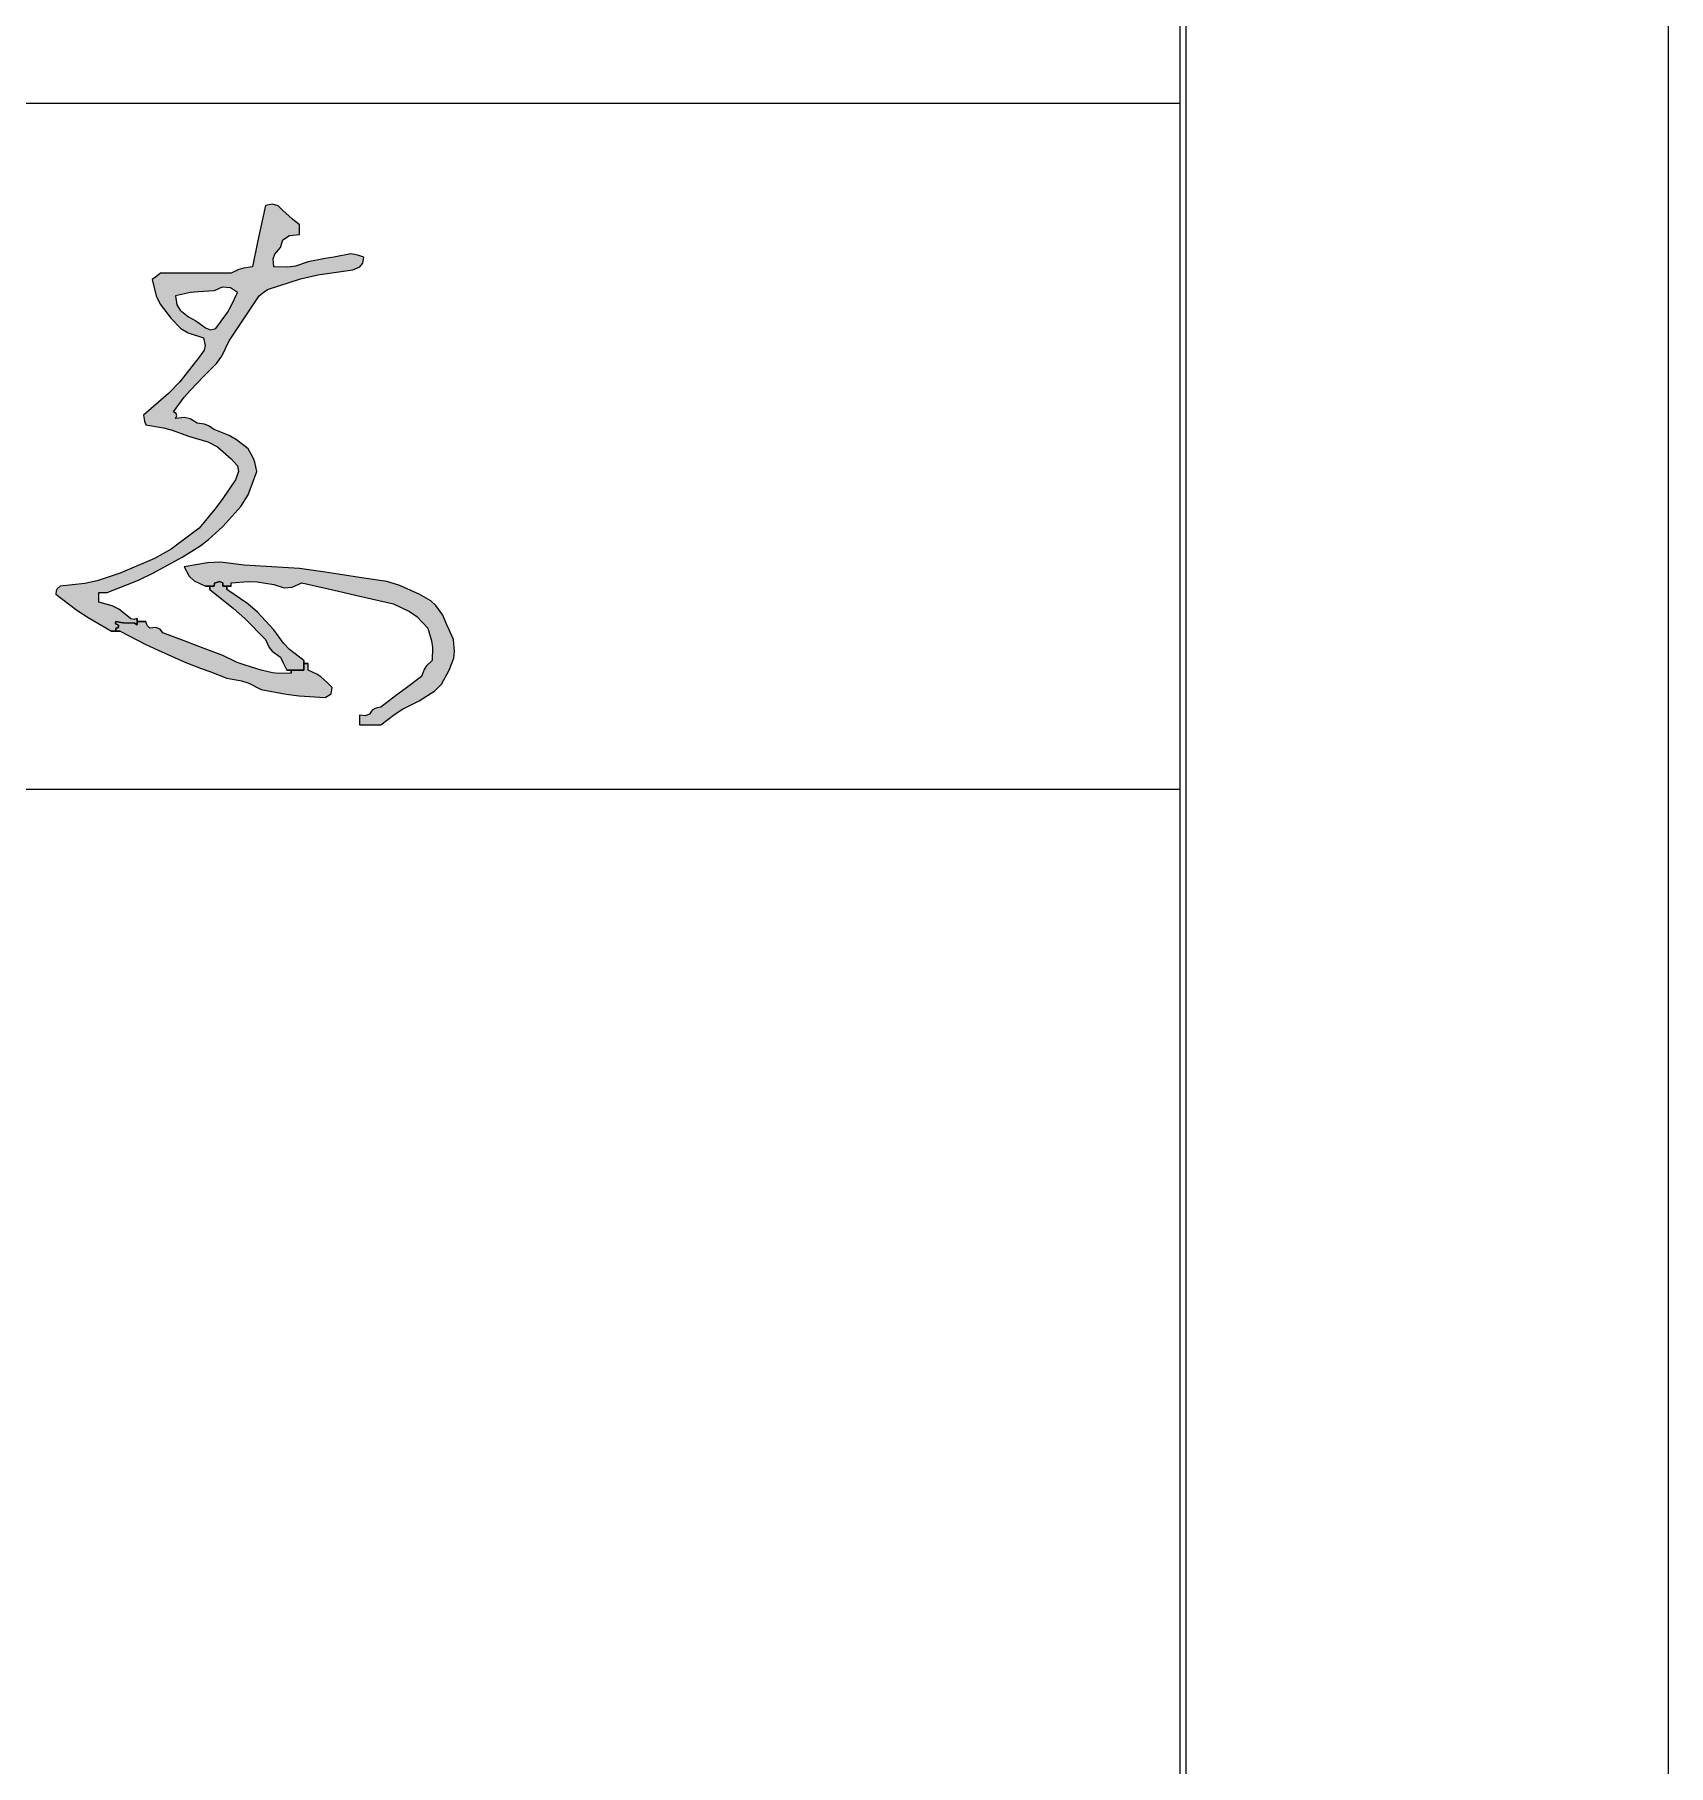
# Model space of a CAD drawing. Header units: millimetres. Extents: x 24 to 5990, y 50 to 4250.
# Drawn here: x 5821.7 to 5990, y 937.9 to 1116.1 of the extents above; entities that cross this region are included whole.
import ezdxf

# ---------------------------------------------------------------- set-up
doc = ezdxf.new("R2010")
doc.units = ezdxf.units.MM
doc.linetypes.add('XKITLINE00', pattern=[0])
doc.layers.add('DrawingSheet', color=5, linetype='Continuous', lineweight=0)
doc.layers.add('OtherObjectType', color=1, linetype='Continuous', lineweight=0)

# ---------------------------------------------------------------- blocks, each defined once
blk = doc.blocks.new('*A3')
at = {"layer": 'DrawingSheet', "color": 5, "linetype": 'XKITLINE00', "lineweight": 0}
blk.add_line((5990, 50), (5990, 4250), dxfattribs=at)
blk = doc.blocks.new('*A5')
at = {"layer": 'OtherObjectType'}
for points in [[(5838.68, 1086.36), (5839.35, 1085.87), (5839.85, 1085.69), (5841.77, 1084.54), (5841.01, 1082.97), (5840.46, 1082.21), (5839.13, 1080.88), (5837.78, 1079.48), (5837.16, 1078.74), (5836.04, 1077.23), (5836.32, 1077.05), (5836.4, 1076.82), (5836.26, 1076.56), (5837.18, 1076.66), (5837.77, 1076.52), (5838.47, 1076.06), (5839.24, 1075.96), (5839.65, 1075.81), (5840.23, 1075.4), (5841.79, 1074.79), (5842.53, 1074.37), (5843.75, 1073.41), (5844.24, 1072.51), (5844.42, 1072.04), (5844.63, 1071.08), (5843.73, 1068.68), (5842.99, 1067.49), (5841.11, 1065.43), (5839.62, 1064.05), (5838.76, 1063.4), (5836.93, 1062.28), (5834, 1060.64), (5832.44, 1059.9), (5829.22, 1058.62), (5828.34, 1058.62), (5828.34, 1057.63), (5829.73, 1057.27), (5830.42, 1056.93), (5831.42, 1056.13), (5831.65, 1055.92), (5831.97, 1055.86), (5832.3, 1055.96), (5832.3, 1055.3), (5832.02, 1055.47), (5831.78, 1055.52), (5831.42, 1055.47), (5830.89, 1055.51), (5830.63, 1055.55), (5830.1, 1055.63), (5830.08, 1055.48), (5830.15, 1055.37), (5830.32, 1055.3), (5830.42, 1055.17), (5830.3, 1054.99), (5830.1, 1054.97), (5830.1, 1054.64), (5829.66, 1054.64), (5827.25, 1056.05), (5826.1, 1056.82), (5823.94, 1058.46), (5823.97, 1058.81), (5824.08, 1059.01), (5824.38, 1059.29), (5826.92, 1059.56), (5828.2, 1059.84), (5830.54, 1060.62), (5834.1, 1062.13), (5835.79, 1063.09), (5838.69, 1065.27), (5840.29, 1067.21), (5841.04, 1068.21), (5842.43, 1070.25), (5842.74, 1071.09), (5842.62, 1071.68), (5841.99, 1072.41), (5840.57, 1073.63), (5839.59, 1074.15), (5837.59, 1074.74), (5835.91, 1075.35), (5835, 1075.59), (5833.18, 1075.9), (5833.07, 1076.29), (5833.03, 1076.49), (5832.96, 1076.9), (5835.53, 1079.12), (5836.69, 1080.34), (5838.69, 1082.88), (5839.19, 1083.59), (5839.29, 1084.07), (5839.13, 1084.87), (5837.57, 1085.37), (5836.81, 1085.83), (5835.82, 1086.86), (5834.67, 1088.33), (5834.25, 1089.17), (5833.84, 1090.85), (5834.72, 1091.51), (5841.99, 1091.51), (5842.79, 1091.9), (5843.26, 1092.04), (5844.19, 1092.18), (5844.71, 1094.7), (5844.97, 1095.97), (5845.51, 1098.49), (5846.24, 1098.63), (5846.84, 1098.46), (5847.27, 1097.99), (5847.95, 1097.38), (5848.3, 1097.08), (5849.03, 1096.5), (5849.03, 1095.5), (5847.98, 1095.41), (5847.29, 1094.95), (5847.05, 1094.17), (5846.47, 1093.48), (5846.31, 1093), (5846.39, 1092.18), (5847.82, 1092.12), (5848.6, 1092.23), (5849.91, 1092.68), (5854.31, 1093.51), (5854.85, 1093.4), (5855.12, 1093.34), (5855.63, 1093.18), (5855.56, 1092.55), (5855.24, 1092.17), (5854.53, 1091.85), (5850.92, 1091.34), (5849.12, 1090.93), (5845.73, 1089.85), (5844.85, 1089.19), (5841.77, 1084.54), (5837.15, 1051.48), (5841.55, 1049.82), (5843.04, 1049.55), (5843.79, 1049.3), (5845.07, 1048.65), (5847.66, 1048.15), (5849, 1047.98), (5851.67, 1047.82), (5852.28, 1048.21), (5852.38, 1048.84), (5851.89, 1049.32), (5851.22, 1049.94), (5850.81, 1050.22), (5849.91, 1050.65), (5849.91, 1051.31), (5849.47, 1051.31), (5849.47, 1050.65), (5848.15, 1050.65), (5848.15, 1050.32), (5846.9, 1050.28), (5846.25, 1050.35), (5845.07, 1050.65), (5843.42, 1051.14), (5842.61, 1051.44), (5841.11, 1052.14), (5834.94, 1054.47), (5834.68, 1054.87), (5834.21, 1055.04), (5833.62, 1054.97), (5833.38, 1055.2), (5833.29, 1055.35), (5833.18, 1055.63), (5832.3, 1055.63), (5832.3, 1055.3), (5832.02, 1055.47), (5831.78, 1055.52), (5831.42, 1055.47), (5830.89, 1055.51), (5830.63, 1055.55), (5830.1, 1055.63), (5830.08, 1055.48), (5830.15, 1055.37), (5830.32, 1055.3), (5830.42, 1055.17), (5830.3, 1054.99), (5830.1, 1054.97), (5830.1, 1054.64), (5830.54, 1054.64), (5833.13, 1053.31), (5834.45, 1052.68), (5837.15, 1051.48), (5841.77, 1084.54), (5839.85, 1085.69), (5840.4, 1085.83), (5840.67, 1086.2), (5841.59, 1087.48), (5841.99, 1088.15), (5842.65, 1089.52), (5841.92, 1090), (5841.06, 1090.06), (5840.23, 1089.69), (5838.62, 1089.61), (5837.81, 1089.51), (5836.26, 1089.19), (5836.4, 1088.24), (5836.72, 1087.72), (5837.59, 1087.03), (5838.33, 1086.6)], [(5840.23, 1059.29), (5839.35, 1059.29), (5838.18, 1059.84), (5837.66, 1060.32), (5837.15, 1061.28), (5839.55, 1061.7), (5840.87, 1061.74), (5843.31, 1061.45), (5849.03, 1061.11), (5855.63, 1060.12), (5858.03, 1059.75), (5859.24, 1059.4), (5861.35, 1058.46), (5862.54, 1057.76), (5863.06, 1057.29), (5863.77, 1056.3), (5864.87, 1053.8), (5865, 1052.54), (5864.91, 1051.87), (5864.43, 1050.65), (5863.64, 1049.2), (5862.95, 1048.5), (5861.35, 1047.49), (5859.64, 1046.63), (5858.83, 1046.12), (5857.39, 1045), (5855.19, 1045), (5855.19, 1046), (5855.77, 1045.92), (5856.24, 1046.1), (5856.51, 1046.5), (5856.82, 1046.68), (5857.01, 1046.75), (5857.39, 1046.83), (5861.57, 1049.98), (5861.85, 1050.7), (5862.08, 1051.05), (5862.67, 1051.64), (5862.71, 1052.98), (5862.62, 1053.66), (5862.23, 1054.97), (5861.1, 1056.15), (5860.35, 1056.69), (5858.71, 1057.46), (5854.93, 1058.33), (5853.04, 1058.76), (5849.25, 1059.62), (5848.27, 1059.17), (5847.45, 1059.12), (5846.39, 1059.45), (5844.66, 1059.72), (5843.74, 1059.75), (5841.99, 1059.62), (5841.99, 1059.29), (5841.11, 1059.29), (5841.11, 1059.62), (5840.77, 1059.77), (5845.51, 1053.8), (5845.88, 1052.98), (5846.22, 1052.58), (5847.05, 1051.98), (5847.71, 1050.65), (5849.47, 1050.65), (5849.47, 1051.64), (5848, 1052.76), (5847.36, 1053.42), (5846.39, 1054.8), (5844.69, 1056.61), (5843.7, 1057.45), (5841.55, 1058.95), (5841.55, 1059.29), (5841.11, 1059.29), (5841.11, 1059.62), (5840.77, 1059.77), (5840.27, 1059.58), (5840.23, 1059.29), (5839.79, 1059.29), (5839.79, 1058.95), (5842.23, 1057), (5843.38, 1055.96), (5845.51, 1053.8), (5840.77, 1059.77), (5840.27, 1059.58)]]:
    blk.add_hatch(color=7, dxfattribs=at).paths.add_polyline_path(points, flags=17)
at = {"layer": 'OtherObjectType', "color": 7, "linetype": 'XKITLINE00', "lineweight": 0}
for p, q in [((5990, 50), (5990, 4250)), ((5939.69, 4202.98), (5939.69, 96)), ((5940.31, 4203.49), (5940.31, 96.51)), ((5399, 1109.01), (5939.69, 1109.01)), ((5845.51, 1098.49), (5844.97, 1095.97)), ((5846.24, 1098.63), (5845.51, 1098.49)), ((5846.84, 1098.46), (5846.24, 1098.63)), ((5847.27, 1097.99), (5846.84, 1098.46)), ((5847.95, 1097.38), (5847.27, 1097.99)), ((5848.3, 1097.08), (5847.95, 1097.38)), ((5849.03, 1096.5), (5848.3, 1097.08)), ((5849.03, 1096.1), (5849.03, 1096.5)), ((5844.71, 1094.7), (5844.19, 1092.18)), ((5844.97, 1095.97), (5844.71, 1094.7)), ((5847.05, 1094.17), (5847.29, 1094.95)), ((5847.29, 1094.95), (5847.98, 1095.41)), ((5847.98, 1095.41), (5849.03, 1095.5)), ((5849.03, 1095.9), (5849.03, 1096.1)), ((5849.03, 1095.5), (5849.03, 1095.9)), ((5846.31, 1093), (5846.47, 1093.48)), ((5846.39, 1092.18), (5846.31, 1093)), ((5846.47, 1093.48), (5847.05, 1094.17)), ((5849.91, 1092.68), (5848.6, 1092.23)), ((5851.67, 1093.01), (5849.91, 1092.68)), ((5852.55, 1093.18), (5851.67, 1093.01)), ((5854.31, 1093.51), (5852.55, 1093.18)), ((5854.85, 1093.4), (5854.31, 1093.51)), ((5855.12, 1093.34), (5854.85, 1093.4)), ((5855.63, 1093.18), (5855.12, 1093.34)), ((5855.24, 1092.17), (5855.56, 1092.55)), ((5855.56, 1092.55), (5855.63, 1093.18)), ((5834.2, 1091.12), (5833.84, 1090.85)), ((5833.84, 1090.85), (5834.25, 1089.17)), ((5834.37, 1091.25), (5834.2, 1091.12)), ((5834.72, 1091.51), (5834.37, 1091.25)), ((5837.63, 1091.51), (5834.72, 1091.51)), ((5839.08, 1091.51), (5837.63, 1091.51)), ((5841.99, 1091.51), (5839.08, 1091.51)), ((5842.79, 1091.9), (5841.99, 1091.51)), ((5843.26, 1092.04), (5842.79, 1091.9)), ((5844.19, 1092.18), (5843.26, 1092.04)), ((5845.73, 1089.85), (5849.12, 1090.93)), ((5847.82, 1092.12), (5846.39, 1092.18)), ((5848.6, 1092.23), (5847.82, 1092.12)), ((5849.12, 1090.93), (5850.92, 1091.34)), ((5850.92, 1091.34), (5854.53, 1091.85)), ((5854.53, 1091.85), (5855.24, 1092.17)), ((5834.25, 1089.17), (5834.67, 1088.33)), ((5837.81, 1089.51), (5836.26, 1089.19)), ((5836.26, 1089.19), (5836.4, 1088.24)), ((5838.62, 1089.61), (5837.81, 1089.51)), ((5840.23, 1089.69), (5838.62, 1089.61)), ((5841.06, 1090.06), (5840.23, 1089.69)), ((5841.92, 1090), (5841.06, 1090.06)), ((5842.65, 1089.52), (5841.92, 1090)), ((5841.99, 1088.15), (5842.65, 1089.52)), ((5843.62, 1087.33), (5844.85, 1089.19)), ((5844.85, 1089.19), (5845.2, 1089.45)), ((5845.2, 1089.45), (5845.38, 1089.59)), ((5845.38, 1089.59), (5845.73, 1089.85)), ((5834.67, 1088.33), (5835.82, 1086.86)), ((5836.4, 1088.24), (5836.72, 1087.72)), ((5836.72, 1087.72), (5837.59, 1087.03)), ((5840.67, 1086.2), (5841.59, 1087.48)), ((5841.59, 1087.48), (5841.99, 1088.15)), ((5843, 1086.4), (5843.62, 1087.33)), ((5835.82, 1086.86), (5836.81, 1085.83)), ((5836.81, 1085.83), (5837.57, 1085.37)), ((5837.59, 1087.03), (5838.33, 1086.6)), ((5838.33, 1086.6), (5838.68, 1086.36)), ((5838.68, 1086.36), (5839.35, 1085.87)), ((5839.35, 1085.87), (5839.85, 1085.69)), ((5839.85, 1085.69), (5840.4, 1085.83)), ((5840.4, 1085.83), (5840.67, 1086.2)), ((5841.77, 1084.54), (5843, 1086.4)), ((5837.57, 1085.37), (5839.13, 1084.87)), ((5839.13, 1084.87), (5839.29, 1084.07)), ((5839.29, 1084.07), (5839.19, 1083.59)), ((5841.01, 1082.97), (5841.77, 1084.54)), ((5838.69, 1082.88), (5836.69, 1080.34)), ((5839.19, 1083.59), (5838.69, 1082.88)), ((5839.13, 1080.88), (5840.46, 1082.21)), ((5840.46, 1082.21), (5841.01, 1082.97)), ((5836.69, 1080.34), (5835.53, 1079.12)), ((5837.78, 1079.48), (5839.13, 1080.88)), ((5835.53, 1079.12), (5832.96, 1076.9)), ((5836.04, 1077.23), (5837.16, 1078.74)), ((5837.16, 1078.74), (5837.78, 1079.48)), ((5832.96, 1076.9), (5833.03, 1076.49)), ((5836.32, 1077.05), (5836.04, 1077.23)), ((5836.26, 1076.56), (5836.4, 1076.82)), ((5837.18, 1076.66), (5836.26, 1076.56)), ((5836.4, 1076.82), (5836.32, 1077.05)), ((5837.77, 1076.52), (5837.18, 1076.66)), ((5838.47, 1076.06), (5837.77, 1076.52)), ((5833.03, 1076.49), (5833.07, 1076.29)), ((5833.07, 1076.29), (5833.18, 1075.9)), ((5833.18, 1075.9), (5835, 1075.59)), ((5835, 1075.59), (5835.91, 1075.35)), ((5835.91, 1075.35), (5837.59, 1074.74)), ((5837.59, 1074.74), (5839.59, 1074.15)), ((5839.24, 1075.96), (5838.47, 1076.06)), ((5839.65, 1075.81), (5839.24, 1075.96)), ((5840.23, 1075.4), (5839.65, 1075.81)), ((5841.79, 1074.79), (5840.23, 1075.4)), ((5842.53, 1074.37), (5841.79, 1074.79)), ((5839.59, 1074.15), (5840.57, 1073.63)), ((5840.57, 1073.63), (5841.99, 1072.41)), ((5843.75, 1073.41), (5842.53, 1074.37)), ((5844.24, 1072.51), (5843.75, 1073.41)), ((5841.99, 1072.41), (5842.62, 1071.68)), ((5842.62, 1071.68), (5842.74, 1071.09)), ((5844.42, 1072.04), (5844.24, 1072.51)), ((5844.63, 1071.08), (5844.42, 1072.04)), ((5842.43, 1070.25), (5841.04, 1068.21)), ((5842.74, 1071.09), (5842.43, 1070.25)), ((5843.73, 1068.68), (5844.63, 1071.08)), ((5841.04, 1068.21), (5840.29, 1067.21)), ((5842.99, 1067.49), (5843.73, 1068.68)), ((5840.29, 1067.21), (5838.69, 1065.27)), ((5841.11, 1065.43), (5842.99, 1067.49)), ((5838.69, 1065.27), (5835.79, 1063.09)), ((5838.76, 1063.4), (5839.62, 1064.05)), ((5839.62, 1064.05), (5841.11, 1065.43)), ((5834, 1060.64), (5836.93, 1062.28)), ((5835.79, 1063.09), (5834.1, 1062.13)), ((5836.93, 1062.28), (5838.76, 1063.4)), ((5830.54, 1060.62), (5828.2, 1059.84)), ((5834.1, 1062.13), (5830.54, 1060.62)), ((5832.44, 1059.9), (5834, 1060.64)), ((5839.55, 1061.7), (5837.15, 1061.28)), ((5837.15, 1061.28), (5837.66, 1060.32)), ((5840.87, 1061.74), (5839.55, 1061.7)), ((5843.31, 1061.45), (5840.87, 1061.74)), ((5845.6, 1061.31), (5843.31, 1061.45)), ((5846.74, 1061.25), (5845.6, 1061.31)), ((5849.03, 1061.11), (5846.74, 1061.25)), ((5851.67, 1060.72), (5849.03, 1061.11)), ((5852.99, 1060.52), (5851.67, 1060.72)), ((5855.63, 1060.12), (5852.99, 1060.52)), ((5823.97, 1058.81), (5823.94, 1058.46)), ((5824.08, 1059.01), (5823.97, 1058.81)), ((5824.38, 1059.29), (5824.08, 1059.01)), ((5826.92, 1059.56), (5824.38, 1059.29)), ((5828.2, 1059.84), (5826.92, 1059.56)), ((5829.22, 1058.62), (5832.44, 1059.9)), ((5837.66, 1060.32), (5838.18, 1059.84)), ((5838.18, 1059.84), (5839.35, 1059.29)), ((5839.35, 1059.29), (5840.23, 1059.29)), ((5840.23, 1059.29), (5839.35, 1059.29)), ((5839.35, 1059.29), (5840.23, 1059.29)), ((5840.23, 1059.29), (5839.79, 1059.29)), ((5839.79, 1059.29), (5840.23, 1059.29)), ((5840.23, 1059.29), (5839.79, 1059.29)), ((5839.79, 1059.29), (5839.79, 1058.95)), ((5839.79, 1058.95), (5839.79, 1059.29)), ((5839.79, 1059.29), (5839.79, 1058.95)), ((5839.79, 1058.95), (5842.23, 1057)), ((5840.23, 1059.29), (5840.27, 1059.58)), ((5840.27, 1059.58), (5840.23, 1059.29)), ((5840.27, 1059.58), (5840.77, 1059.77)), ((5840.77, 1059.77), (5840.27, 1059.58)), ((5840.77, 1059.77), (5841.11, 1059.62)), ((5841.11, 1059.62), (5840.77, 1059.77)), ((5841.11, 1059.62), (5841.11, 1059.49)), ((5841.11, 1059.49), (5841.11, 1059.62)), ((5841.11, 1059.49), (5841.11, 1059.42)), ((5841.11, 1059.42), (5841.11, 1059.49)), ((5841.11, 1059.42), (5841.11, 1059.29)), ((5841.11, 1059.29), (5841.11, 1059.42)), ((5841.11, 1059.29), (5841.99, 1059.29)), ((5841.99, 1059.29), (5841.11, 1059.29)), ((5841.11, 1059.29), (5841.99, 1059.29)), ((5841.55, 1059.29), (5841.11, 1059.29)), ((5841.11, 1059.29), (5841.55, 1059.29)), ((5841.55, 1059.29), (5841.11, 1059.29)), ((5841.55, 1058.95), (5841.55, 1059.29)), ((5841.55, 1059.29), (5841.55, 1058.95)), ((5841.55, 1058.95), (5841.55, 1059.29)), ((5843.7, 1057.45), (5841.55, 1058.95)), ((5841.99, 1059.62), (5843.74, 1059.75)), ((5841.99, 1059.49), (5841.99, 1059.62)), ((5841.99, 1059.42), (5841.99, 1059.49)), ((5841.99, 1059.29), (5841.99, 1059.42)), ((5843.74, 1059.75), (5844.66, 1059.72)), ((5844.66, 1059.72), (5846.39, 1059.45)), ((5846.39, 1059.45), (5847.45, 1059.12)), ((5847.45, 1059.12), (5848.27, 1059.17)), ((5848.27, 1059.17), (5849.25, 1059.62)), ((5849.25, 1059.62), (5853.04, 1058.76)), ((5853.04, 1058.76), (5854.93, 1058.33)), ((5858.03, 1059.75), (5855.63, 1060.12)), ((5859.24, 1059.4), (5858.03, 1059.75)), ((5861.35, 1058.46), (5859.24, 1059.4)), ((5823.94, 1058.46), (5826.1, 1056.82)), ((5828.34, 1058.22), (5828.34, 1058.62)), ((5828.34, 1058.62), (5828.69, 1058.62)), ((5828.34, 1058.02), (5828.34, 1058.22)), ((5828.34, 1057.63), (5828.34, 1058.02)), ((5829.73, 1057.27), (5828.34, 1057.63)), ((5828.69, 1058.62), (5828.87, 1058.62)), ((5828.87, 1058.62), (5829.22, 1058.62)), ((5830.42, 1056.93), (5829.73, 1057.27)), ((5831.42, 1056.13), (5830.42, 1056.93)), ((5842.23, 1057), (5843.38, 1055.96)), ((5844.69, 1056.61), (5843.7, 1057.45)), ((5854.93, 1058.33), (5858.71, 1057.46)), ((5858.71, 1057.46), (5860.35, 1056.69)), ((5862.54, 1057.76), (5861.35, 1058.46)), ((5863.06, 1057.29), (5862.54, 1057.76)), ((5863.77, 1056.3), (5863.06, 1057.29)), ((5826.1, 1056.82), (5827.25, 1056.05)), ((5827.25, 1056.05), (5829.66, 1054.64)), ((5830.1, 1055.63), (5830.08, 1055.48)), ((5830.08, 1055.48), (5830.1, 1055.63)), ((5830.08, 1055.48), (5830.15, 1055.37)), ((5830.15, 1055.37), (5830.08, 1055.48)), ((5830.63, 1055.55), (5830.1, 1055.63)), ((5830.1, 1055.63), (5830.63, 1055.55)), ((5830.15, 1055.37), (5830.32, 1055.3)), ((5830.32, 1055.3), (5830.15, 1055.37)), ((5830.42, 1055.17), (5830.3, 1054.99)), ((5830.3, 1054.99), (5830.42, 1055.17)), ((5830.32, 1055.3), (5830.42, 1055.17)), ((5830.42, 1055.17), (5830.32, 1055.3)), ((5830.89, 1055.51), (5830.63, 1055.55)), ((5830.63, 1055.55), (5830.89, 1055.51)), ((5831.42, 1055.47), (5830.89, 1055.51)), ((5830.89, 1055.51), (5831.42, 1055.47)), ((5831.65, 1055.92), (5831.42, 1056.13)), ((5831.78, 1055.52), (5831.42, 1055.47)), ((5831.42, 1055.47), (5831.78, 1055.52)), ((5831.97, 1055.86), (5831.65, 1055.92)), ((5832.02, 1055.47), (5831.78, 1055.52)), ((5831.78, 1055.52), (5832.02, 1055.47)), ((5832.3, 1055.96), (5831.97, 1055.86)), ((5832.3, 1055.3), (5832.02, 1055.47)), ((5832.02, 1055.47), (5832.3, 1055.3)), ((5832.3, 1055.3), (5832.3, 1055.96)), ((5832.3, 1055.96), (5832.3, 1055.3)), ((5832.3, 1055.3), (5832.3, 1055.96)), ((5833.18, 1055.63), (5832.3, 1055.63)), ((5832.3, 1055.63), (5833.18, 1055.63)), ((5833.18, 1055.63), (5832.3, 1055.63)), ((5832.3, 1055.63), (5832.3, 1055.3)), ((5832.3, 1055.3), (5832.3, 1055.63)), ((5832.3, 1055.63), (5832.3, 1055.3)), ((5833.29, 1055.35), (5833.18, 1055.63)), ((5833.38, 1055.2), (5833.29, 1055.35)), ((5833.62, 1054.97), (5833.38, 1055.2)), ((5843.38, 1055.96), (5845.51, 1053.8)), ((5846.39, 1054.8), (5844.69, 1056.61)), ((5860.35, 1056.69), (5861.1, 1056.15)), ((5861.1, 1056.15), (5862.23, 1054.97)), ((5864.21, 1055.3), (5863.77, 1056.3)), ((5864.43, 1054.8), (5864.21, 1055.3)), ((5829.66, 1054.64), (5830.1, 1054.64)), ((5830.1, 1054.64), (5829.66, 1054.64)), ((5829.66, 1054.64), (5830.1, 1054.64)), ((5830.3, 1054.99), (5830.1, 1054.97)), ((5830.1, 1054.97), (5830.3, 1054.99)), ((5830.1, 1054.97), (5830.1, 1054.64)), ((5830.1, 1054.64), (5830.1, 1054.97)), ((5830.1, 1054.97), (5830.1, 1054.64)), ((5830.1, 1054.64), (5830.1, 1054.97)), ((5830.1, 1054.97), (5830.1, 1054.64)), ((5830.1, 1054.64), (5830.1, 1054.97)), ((5830.1, 1054.64), (5830.54, 1054.64)), ((5830.54, 1054.64), (5830.1, 1054.64)), ((5830.1, 1054.64), (5830.54, 1054.64)), ((5830.54, 1054.64), (5833.13, 1053.31)), ((5834.21, 1055.04), (5833.62, 1054.97)), ((5834.68, 1054.87), (5834.21, 1055.04)), ((5834.94, 1054.47), (5834.68, 1054.87)), ((5837.41, 1053.54), (5834.94, 1054.47)), ((5838.64, 1053.07), (5837.41, 1053.54)), ((5845.51, 1053.8), (5845.88, 1052.98)), ((5847.36, 1053.42), (5846.39, 1054.8)), ((5848, 1052.76), (5847.36, 1053.42)), ((5862.23, 1054.97), (5862.62, 1053.66)), ((5862.62, 1053.66), (5862.71, 1052.98)), ((5864.87, 1053.8), (5864.43, 1054.8)), ((5865, 1052.54), (5864.87, 1053.8)), ((5833.13, 1053.31), (5834.45, 1052.68)), ((5834.45, 1052.68), (5837.15, 1051.48)), ((5841.11, 1052.14), (5838.64, 1053.07)), ((5842.61, 1051.44), (5841.11, 1052.14)), ((5845.88, 1052.98), (5846.22, 1052.58)), ((5846.22, 1052.58), (5847.05, 1051.98)), ((5847.05, 1051.98), (5847.31, 1051.45)), ((5849.47, 1051.64), (5848, 1052.76)), ((5849.47, 1050.65), (5849.47, 1051.64)), ((5849.47, 1051.64), (5849.47, 1050.65)), ((5849.47, 1050.65), (5849.47, 1051.64)), ((5862.67, 1051.64), (5862.08, 1051.05)), ((5862.71, 1052.98), (5862.67, 1051.64)), ((5864.43, 1050.65), (5864.91, 1051.87)), ((5864.91, 1051.87), (5865, 1052.54)), ((5837.15, 1051.48), (5838.91, 1050.81)), ((5838.91, 1050.81), (5839.79, 1050.48)), ((5839.79, 1050.48), (5841.55, 1049.82)), ((5841.55, 1049.82), (5843.04, 1049.55)), ((5843.42, 1051.14), (5842.61, 1051.44)), ((5845.07, 1050.65), (5843.42, 1051.14)), ((5846.25, 1050.35), (5845.07, 1050.65)), ((5846.9, 1050.28), (5846.25, 1050.35)), ((5848.15, 1050.32), (5846.9, 1050.28)), ((5847.31, 1051.45), (5847.44, 1051.18)), ((5847.44, 1051.18), (5847.71, 1050.65)), ((5847.71, 1050.65), (5849.47, 1050.65)), ((5849.47, 1050.65), (5847.71, 1050.65)), ((5847.71, 1050.65), (5849.47, 1050.65)), ((5849.47, 1050.65), (5848.15, 1050.65)), ((5848.15, 1050.65), (5849.47, 1050.65)), ((5849.47, 1050.65), (5848.15, 1050.65)), ((5848.15, 1050.65), (5848.15, 1050.32)), ((5848.15, 1050.32), (5848.15, 1050.65)), ((5848.15, 1050.65), (5848.15, 1050.32)), ((5849.91, 1051.31), (5849.47, 1051.31)), ((5849.47, 1051.31), (5849.91, 1051.31)), ((5849.91, 1051.31), (5849.47, 1051.31)), ((5849.47, 1051.31), (5849.47, 1050.65)), ((5849.47, 1050.65), (5849.47, 1051.31)), ((5849.47, 1051.31), (5849.47, 1050.65)), ((5849.91, 1051.05), (5849.91, 1051.31)), ((5849.91, 1050.91), (5849.91, 1051.05)), ((5849.91, 1050.65), (5849.91, 1050.91)), ((5850.81, 1050.22), (5849.91, 1050.65)), ((5851.22, 1049.94), (5850.81, 1050.22)), ((5851.89, 1049.32), (5851.22, 1049.94)), ((5861.57, 1049.98), (5859.9, 1048.72)), ((5861.85, 1050.7), (5861.57, 1049.98)), ((5862.08, 1051.05), (5861.85, 1050.7)), ((5863.64, 1049.2), (5864.43, 1050.65)), ((5843.04, 1049.55), (5843.79, 1049.3)), ((5843.79, 1049.3), (5845.07, 1048.65)), ((5845.07, 1048.65), (5847.66, 1048.15)), ((5847.66, 1048.15), (5849, 1047.98)), ((5851.67, 1047.82), (5852.28, 1048.21)), ((5852.38, 1048.84), (5851.89, 1049.32)), ((5852.28, 1048.21), (5852.38, 1048.84)), ((5859.06, 1048.09), (5857.39, 1046.83)), ((5859.9, 1048.72), (5859.06, 1048.09)), ((5861.35, 1047.49), (5862.95, 1048.5)), ((5862.95, 1048.5), (5863.64, 1049.2)), ((5849, 1047.98), (5851.67, 1047.82)), ((5856.51, 1046.5), (5856.24, 1046.1)), ((5856.82, 1046.68), (5856.51, 1046.5)), ((5857.01, 1046.75), (5856.82, 1046.68)), ((5857.39, 1046.83), (5857.01, 1046.75)), ((5858.83, 1046.12), (5859.64, 1046.63)), ((5859.64, 1046.63), (5861.35, 1047.49)), ((5855.77, 1045.92), (5855.19, 1046)), ((5855.19, 1046), (5855.19, 1045.6)), ((5855.19, 1045.6), (5855.19, 1045.4)), ((5855.19, 1045.4), (5855.19, 1045)), ((5855.19, 1045), (5856.07, 1045)), ((5856.24, 1046.1), (5855.77, 1045.92)), ((5856.07, 1045), (5856.51, 1045)), ((5856.51, 1045), (5857.39, 1045)), ((5857.39, 1045), (5858.83, 1046.12)), ((5399, 1038.38), (5939.69, 1038.38))]:
    blk.add_line(p, q, dxfattribs=at)

msp = doc.modelspace()

# ---------------------------------------------------------------- block references
at = {"lineweight": 0}
for name in ['*A3', '*A5']:
    msp.add_blockref(name, (0, 0), dxfattribs=at)

doc.saveas('drawing.dxf')
